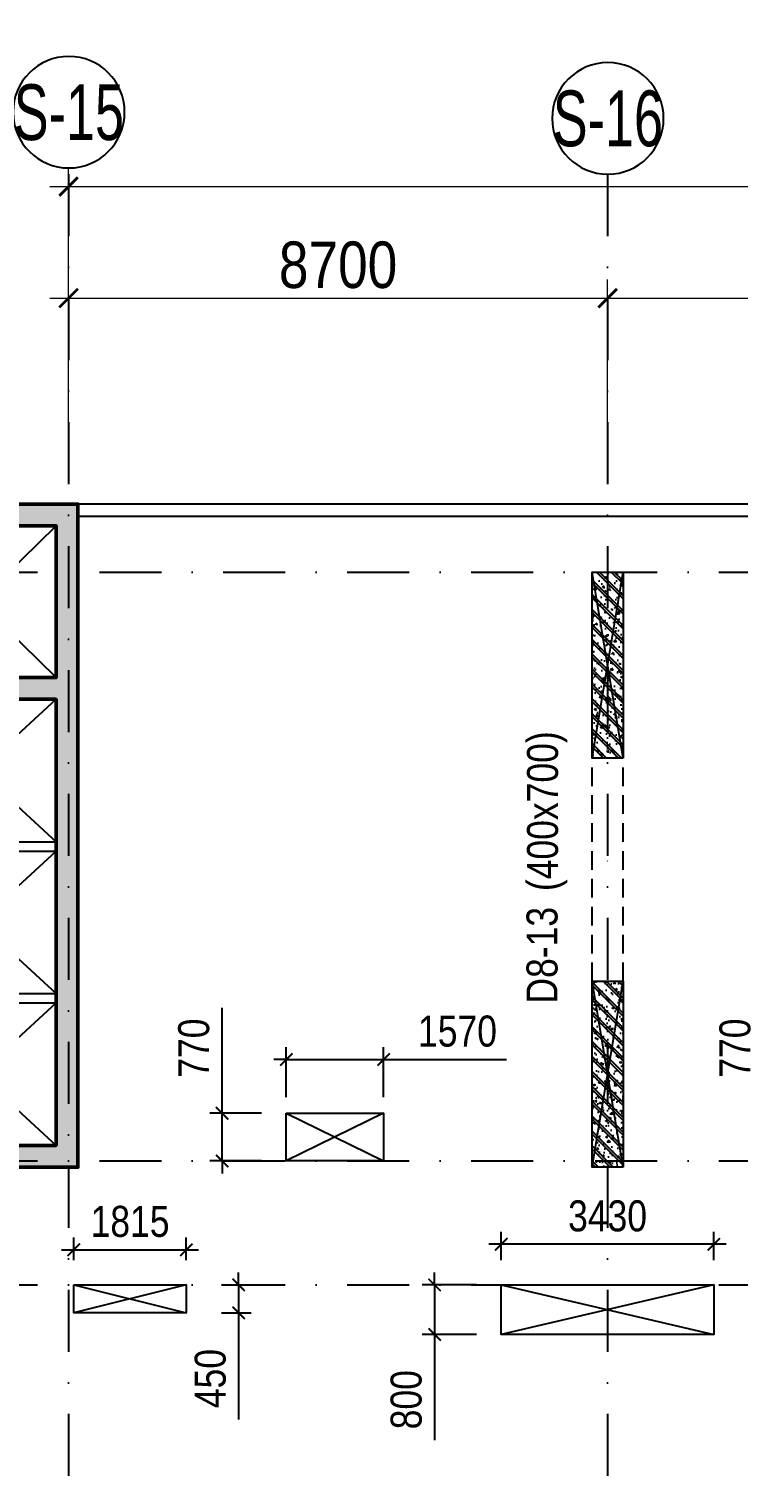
# Model space of a CAD drawing. Header units: millimetres. Extents: x -159515 to 1327256, y -225156 to 138737.
# Drawn here: x 107637 to 119089, y -26990 to -3796 of the extents above; entities that cross this region are included whole.
import ezdxf
from ezdxf.enums import TextEntityAlignment as Align

# ---------------------------------------------------------------- set-up
doc = ezdxf.new("R2010")
doc.units = ezdxf.units.MM
doc.header["$MEASUREMENT"] = 0
doc.linetypes.add('DASHDOT', pattern=[1, 0.5, -0.25, 0, -0.25])
doc.linetypes.add('DASHED', pattern=[4.5, 3, -1.5])
for name, color, linetype in [('AUDIT_I_220807103235-17', 50, 'Continuous'), ('ccu11-Khuat', 9, 'DASHED'), ('ccu11-Manh', 8, 'Continuous'), ('ccu11-Thay', 7, 'Continuous'), ('ccu12-Text', 31, 'Continuous'), ('KC2-DIM', 251, 'Continuous'), ('KT-Dim', 8, 'Continuous'), ('KT-Hatch', 251, 'Continuous'), ('KT-Luoi truc South Tower', 8, 'DASHDOT'), ('Xref_ST_MBDV Cot vach 30.7.2022|Xref_ST_MBDV Cot vach 30.7.2022|Xref_ST_MBDV Cot vach 30.7.2022|Xref_ST_MBDV Cot vach 30.7.2022|A-GRID-SYM', 50, 'Continuous'), ('Xref_ST_MBDV Cot vach 30.7.2022|Xref_ST_MBDV Cot vach 30.7.2022|Xref_ST_MBDV Cot vach 30.7.2022|Xref_ST_MBDV Cot vach 30.7.2022|KC-Betong', 6, 'Continuous')]:
    doc.layers.add(name, color=color, linetype=linetype)
for name, color, linetype, lineweight in [('ccu12-Tencaukien', 9, 'Continuous', 15), ('KT-Kich thuoc', 159, 'Continuous', 18), ('ST_MBDV Cot vach 220805$0$Xref_ST_MBDV Cot vach 30.7.2022$0$KT-Net cot vach', 6, 'Continuous', 50)]:
    doc.layers.add(name, color=color, linetype=linetype, lineweight=lineweight)
doc.styles.add('Arial Narrow', font='ARIALN.TTF')
doc.styles.add('HBA-Text', font='GOTHIC.TTF')
doc.dimstyles.new('ccu12-200', dxfattribs={"dimscale": 200, "dimtxt": 2.5, "dimasz": 1, "dimexe": 1, "dimexo": 2, "dimgap": 1, "dimtad": 1, "dimdec": 0, "dimrnd": 5, "dimdsep": 46, "dimtxsty": 'Arial Narrow', "dimblk": 'ARCHTICK', "dimcen": -1, "dimdle": 1, "dimclrd": 256, "dimclre": 256, "dimclrt": 3, "dimadec": 0, "dimazin": 2, "dimtfac": 0.1, "dimtdec": 0, "dimtmove": 0, "dimatfit": 1, "dimldrblk": 'ARCHTICK', "dimfxl": 1, "dimtvp": 0.833333, "dimtolj": 1, "dimtzin": 12, "dimarcsym": 0})
doc.dimstyles.new('CCU_1-300', dxfattribs={"dimscale": 300, "dimtxt": 2.5, "dimasz": 1, "dimexe": 1, "dimexo": 2, "dimgap": 0.5, "dimtad": 1, "dimdec": 0, "dimdsep": 46, "dimtxsty": 'Arial Narrow', "dimblk": 'ARCHTICK', "dimcen": -1, "dimdle": 1, "dimclrd": 256, "dimclre": 256, "dimclrt": 3, "dimadec": 0, "dimazin": 2, "dimtfac": 0.1, "dimtdec": 0, "dimtix": 1, "dimtmove": 2, "dimatfit": 1, "dimfxl": 1, "dimtvp": 0.833333, "dimtolj": 1, "dimtzin": 12, "dimarcsym": 0})

# ---------------------------------------------------------------- blocks, each defined once
blk = doc.blocks.new('_ArchTick')
at = {"color": 0, "const_width": 0.15}
blk.add_lwpolyline([(-0.5, -0.5), (0.5, 0.5)], dxfattribs=at)
blk = doc.blocks.new('*D406')
at = {"layer": 'Defpoints', "color": 0, "transparency": 16777216}
for p in [(-25223, 31492), (-33923, 28684, 0), (-25223, 28649, 0)]:
    blk.add_point(p, dxfattribs=at)
at = {"layer": 'KT-Kich thuoc', "lineweight": -2, "transparency": 16777216}
for p, q in [((-33923, 29284), (-33923, 31792)), ((-25223, 29249), (-25223, 31792)), ((-34223, 31492), (-24923, 31492))]:
    blk.add_line(p, q, dxfattribs=at)
at = {"layer": 'KT-Kich thuoc', "lineweight": -2, "transparency": 16777216, "xscale": 300, "yscale": 300, "zscale": 300, "rotation": 180}
blk.add_blockref('_ArchTick', (-33923, 31492), dxfattribs=at)
at = {"layer": 'KT-Kich thuoc', "lineweight": -2, "transparency": 16777216, "xscale": 300, "yscale": 300, "zscale": 300}
blk.add_blockref('_ArchTick', (-25223, 31492), dxfattribs=at)
at = {"layer": 'KT-Kich thuoc', "color": 3, "transparency": 16777216, "insert": (-29573, 32025), "char_height": 750, "attachment_point": 5, "style": 'Arial Narrow'}
blk.add_mtext('\\A1;8700', dxfattribs=at)
blk = doc.blocks.new('*D407')
at = {"layer": 'Defpoints', "color": 0, "transparency": 16777216}
for p in [(-16523, 31492), (-16523, 28791, 0), (-25223, 28649, 0)]:
    blk.add_point(p, dxfattribs=at)
at = {"layer": 'KT-Kich thuoc', "lineweight": -2, "transparency": 16777216}
for p, q in [((-25223, 29249), (-25223, 31792)), ((-16523, 29391), (-16523, 31792)), ((-25523, 31492), (-16223, 31492))]:
    blk.add_line(p, q, dxfattribs=at)
at = {"layer": 'KT-Kich thuoc', "lineweight": -2, "transparency": 16777216, "xscale": 300, "yscale": 300, "zscale": 300, "rotation": 180}
blk.add_blockref('_ArchTick', (-25223, 31492), dxfattribs=at)
at = {"layer": 'KT-Kich thuoc', "lineweight": -2, "transparency": 16777216, "xscale": 300, "yscale": 300, "zscale": 300}
blk.add_blockref('_ArchTick', (-16523, 31492), dxfattribs=at)
at = {"layer": 'KT-Kich thuoc', "color": 3, "transparency": 16777216, "insert": (-20873, 32025), "char_height": 750, "attachment_point": 5, "style": 'Arial Narrow'}
blk.add_mtext('\\A1;8700', dxfattribs=at)
blk = doc.blocks.new('*D410')
at = {"layer": 'Defpoints', "color": 0, "transparency": 16777216}
for p in [(-6323, 33292), (-33923, 28921), (-6323, 28921)]:
    blk.add_point(p, dxfattribs=at)
at = {"layer": 'KT-Kich thuoc', "lineweight": -2, "transparency": 16777216}
for p, q in [((-33923, 29521), (-33923, 33592)), ((-6323, 29521), (-6323, 33592)), ((-34223, 33292), (-6023, 33292))]:
    blk.add_line(p, q, dxfattribs=at)
at = {"layer": 'KT-Kich thuoc', "lineweight": -2, "transparency": 16777216, "xscale": 300, "yscale": 300, "zscale": 300, "rotation": 180}
blk.add_blockref('_ArchTick', (-33923, 33292), dxfattribs=at)
at = {"layer": 'KT-Kich thuoc', "lineweight": -2, "transparency": 16777216, "xscale": 300, "yscale": 300, "zscale": 300}
blk.add_blockref('_ArchTick', (-6323, 33292), dxfattribs=at)
at = {"layer": 'KT-Kich thuoc', "color": 3, "transparency": 16777216, "insert": (-20123, 33825), "char_height": 750, "attachment_point": 5, "style": 'Arial Narrow'}
blk.add_mtext('\\A1;27600', dxfattribs=at)
blk = doc.blocks.new('GRID-SYM-flat-73')
at = {"layer": 'Xref_ST_MBDV Cot vach 30.7.2022|Xref_ST_MBDV Cot vach 30.7.2022|Xref_ST_MBDV Cot vach 30.7.2022|Xref_ST_MBDV Cot vach 30.7.2022|A-GRID-SYM'}
blk.add_circle((0, 0, 0), 900, dxfattribs=at)
at = {"layer": 'Xref_ST_MBDV Cot vach 30.7.2022|Xref_ST_MBDV Cot vach 30.7.2022|Xref_ST_MBDV Cot vach 30.7.2022|Xref_ST_MBDV Cot vach 30.7.2022|A-GRID-SYM', "style": 'HBA-Text'}
blk.add_attdef('GRID', text='', height=900, rotation=359.6303, dxfattribs=at).set_placement((0, 0, 0), align=Align.MIDDLE_CENTER)
blk = doc.blocks.new('*D110')
at = {"layer": 'Defpoints', "color": 0, "transparency": 16777216}
for p in [(110179, -23497), (108364, -24064), (110179, -24064)]:
    blk.add_point(p, dxfattribs=at)
at = {"layer": 'KC2-DIM', "lineweight": -2, "transparency": 16777216}
for p, q in [((108364, -23664), (108364, -23297)), ((110179, -23664), (110179, -23297)), ((108164, -23497), (110379, -23497))]:
    blk.add_line(p, q, dxfattribs=at)
at = {"layer": 'KC2-DIM', "lineweight": -2, "transparency": 16777216, "xscale": 200, "yscale": 200, "zscale": 200, "rotation": 180}
blk.add_blockref('_ArchTick', (108364, -23497), dxfattribs=at)
at = {"layer": 'KC2-DIM', "lineweight": -2, "transparency": 16777216, "xscale": 200, "yscale": 200, "zscale": 200}
blk.add_blockref('_ArchTick', (110179, -23497), dxfattribs=at)
at = {"layer": 'KC2-DIM', "color": 3, "transparency": 16777216, "insert": (109272, -23042), "char_height": 500, "attachment_point": 5, "style": 'Arial Narrow'}
blk.add_mtext('\\A1;1815', dxfattribs=at)
blk = doc.blocks.new('*D111')
at = {"layer": 'Defpoints', "color": 0, "transparency": 16777216}
for p in [(110348, -24064), (110348, -24514), (111024, -24514)]:
    blk.add_point(p, dxfattribs=at)
at = {"layer": 'KC2-DIM', "lineweight": -2, "transparency": 16777216}
for p, q in [((111024, -24064), (111024, -23864)), ((110748, -24064), (111224, -24064)), ((111024, -24064), (111024, -24514)), ((110748, -24514), (111224, -24514)), ((111024, -24514), (111024, -26235))]:
    blk.add_line(p, q, dxfattribs=at)
at = {"layer": 'KC2-DIM', "lineweight": -2, "transparency": 16777216, "xscale": 200, "yscale": 200, "zscale": 200}
for p, rotation in [((111024, -24064), 270), ((111024, -24514), 90)]:
    blk.add_blockref('_ArchTick', p, dxfattribs=dict(at, rotation=rotation))
at = {"layer": 'KC2-DIM', "color": 3, "transparency": 16777216, "insert": (110569, -25575), "char_height": 500, "attachment_point": 5, "rotation": 90, "style": 'Arial Narrow'}
blk.add_mtext('\\A1;450', dxfattribs=at)
blk = doc.blocks.new('*D112')
at = {"layer": 'Defpoints', "color": 0, "transparency": 16777216}
for p in [(110758, -21294), (111794, -21294), (111794, -22064)]:
    blk.add_point(p, dxfattribs=at)
at = {"layer": 'KC2-DIM', "lineweight": -2, "transparency": 16777216}
for p, q in [((110758, -21294), (110758, -19593)), ((111394, -21294), (110558, -21294)), ((110758, -22064), (110758, -21294)), ((111394, -22064), (110558, -22064)), ((110758, -22064), (110758, -22264))]:
    blk.add_line(p, q, dxfattribs=at)
at = {"layer": 'KC2-DIM', "lineweight": -2, "transparency": 16777216, "xscale": 200, "yscale": 200, "zscale": 200}
for p, rotation in [((110758, -21294), 270), ((110758, -22064), 90)]:
    blk.add_blockref('_ArchTick', p, dxfattribs=dict(at, rotation=rotation))
at = {"layer": 'KC2-DIM', "color": 3, "transparency": 16777216, "insert": (110302, -20244), "char_height": 500, "attachment_point": 5, "rotation": 90, "style": 'Arial Narrow'}
blk.add_mtext('\\A1;770', dxfattribs=at)
blk = doc.blocks.new('*D113')
at = {"layer": 'Defpoints', "color": 0, "transparency": 16777216}
for p in [(113364, -20427), (111794, -21437), (113364, -21437)]:
    blk.add_point(p, dxfattribs=at)
at = {"layer": 'KC2-DIM', "lineweight": -2, "transparency": 16777216}
for p, q in [((111794, -21037), (111794, -20227)), ((113364, -21037), (113364, -20227)), ((111794, -20427), (111594, -20427)), ((111794, -20427), (113364, -20427)), ((113364, -20427), (115349, -20427))]:
    blk.add_line(p, q, dxfattribs=at)
at = {"layer": 'KC2-DIM', "lineweight": -2, "transparency": 16777216, "xscale": 200, "yscale": 200, "zscale": 200}
blk.add_blockref('_ArchTick', (111794, -20427), dxfattribs=at)
at = {"layer": 'KC2-DIM', "lineweight": -2, "transparency": 16777216, "xscale": 200, "yscale": 200, "zscale": 200, "rotation": 180}
blk.add_blockref('_ArchTick', (113364, -20427), dxfattribs=at)
at = {"layer": 'KC2-DIM', "color": 3, "transparency": 16777216, "insert": (114557, -19972), "char_height": 500, "attachment_point": 5, "style": 'Arial Narrow'}
blk.add_mtext('\\A1;1570', dxfattribs=at)
blk = doc.blocks.new('*D114')
at = {"layer": 'Defpoints', "color": 0, "transparency": 16777216}
for p in [(115264, -24064), (114187, -24864), (115264, -24864)]:
    blk.add_point(p, dxfattribs=at)
at = {"layer": 'KC2-DIM', "lineweight": -2, "transparency": 16777216}
for p, q in [((114187, -24064), (114187, -23864)), ((114864, -24064), (113987, -24064)), ((114187, -24064), (114187, -24864)), ((114864, -24864), (113987, -24864)), ((114187, -24864), (114187, -26569))]:
    blk.add_line(p, q, dxfattribs=at)
at = {"layer": 'KC2-DIM', "lineweight": -2, "transparency": 16777216, "xscale": 200, "yscale": 200, "zscale": 200}
for p, rotation in [((114187, -24064), 270), ((114187, -24864), 90)]:
    blk.add_blockref('_ArchTick', p, dxfattribs=dict(at, rotation=rotation))
at = {"layer": 'KC2-DIM', "color": 3, "transparency": 16777216, "insert": (113731, -25916), "char_height": 500, "attachment_point": 5, "rotation": 90, "style": 'Arial Narrow'}
blk.add_mtext('\\A1;800', dxfattribs=at)
blk = doc.blocks.new('*D115')
at = {"layer": 'Defpoints', "color": 0, "transparency": 16777216}
for p in [(115264, -23408), (115264, -24064), (118694, -24064)]:
    blk.add_point(p, dxfattribs=at)
at = {"layer": 'KC2-DIM', "lineweight": -2, "transparency": 16777216}
for p, q in [((118894, -23408), (115064, -23408)), ((115264, -23664), (115264, -23208)), ((118694, -23664), (118694, -23208))]:
    blk.add_line(p, q, dxfattribs=at)
at = {"layer": 'KC2-DIM', "lineweight": -2, "transparency": 16777216, "xscale": 200, "yscale": 200, "zscale": 200}
for p, rotation in [((115264, -23408), 180.0000000626187), ((118694, -23408), 6.261863028100834e-08)]:
    blk.add_blockref('_ArchTick', p, dxfattribs=dict(at, rotation=rotation))
at = {"layer": 'KC2-DIM', "color": 3, "transparency": 16777216, "insert": (116979, -22953), "char_height": 500, "attachment_point": 5, "rotation": 0, "style": 'Arial Narrow'}
blk.add_mtext('\\A1;3430', dxfattribs=at)
blk = doc.blocks.new('*D117')
at = {"layer": 'Defpoints', "color": 0, "transparency": 16777216}
for p in [(119493, -21294), (120594, -21294), (120594, -22064)]:
    blk.add_point(p, dxfattribs=at)
at = {"layer": 'KC2-DIM', "lineweight": -2, "transparency": 16777216}
for p, q in [((119493, -21294), (119493, -19593)), ((120194, -21294), (119293, -21294)), ((119493, -22064), (119493, -21294)), ((120194, -22064), (119293, -22064)), ((119493, -22064), (119493, -22264))]:
    blk.add_line(p, q, dxfattribs=at)
at = {"layer": 'KC2-DIM', "lineweight": -2, "transparency": 16777216, "xscale": 200, "yscale": 200, "zscale": 200}
for p, rotation in [((119493, -21294), 270), ((119493, -22064), 90)]:
    blk.add_blockref('_ArchTick', p, dxfattribs=dict(at, rotation=rotation))
at = {"layer": 'KC2-DIM', "color": 3, "transparency": 16777216, "insert": (119038, -20244), "char_height": 500, "attachment_point": 5, "rotation": 90, "style": 'Arial Narrow'}
blk.add_mtext('\\A1;770', dxfattribs=at)
blk = doc.blocks.new('*U950')
h = blk.add_hatch()
h.set_pattern_fill('VATLIEU04', color=250, scale=40, style=0, pattern_type=2)
h.set_pattern_definition([(50, (-450, 3050), (286.904, -25.101), [30, -330]), (355, (-450, 3050), (-55.5, 300.877), [24, -264]), (100.451, (-426.1, 3047.9), (231.404, 275.776), [25.496, -280.457]), (46.184, (-450, 3130), (426.896, -66.208), [45, -495]), (96.636, (-414.43, 3124.5), (373.865, 389.647), [38.244, -420.685]), (351.184, (-450, 3130), (373.865, 389.65), [36, -396]), (21, (-410, 3110), (238.763, -161.048), [30, -330]), (326, (-410, 3110), (97.326, 290.06), [24, -264]), (71.451, (-390.1, 3096.58), (336.09, 129.012), [25.496, -280.457]), (37.5, (-450, 3050), (4.864, 133.1575), [0, -260.8, 0, -268, 0, -265]), (7.5, (-450, 3050), (105.228, 157.7647), [0, -152.8, 0, -254.8, 0, -101]), (327.5, (-539.2, 3050), (213.529, -9.022), [0, -100, 0, -312, 0, -414]), (317.5, (-579.2, 3050), (233.274, 40.042), [0, -130, 0, -207.2, 0, -294]), (45, (-450, 3050), (-120.208, 120.208), []), (45, (-450, 3099), (-120.208, 120.208), [])])
h.paths.add_polyline_path([(-475, -475), (25, -475), (25, 2525), (-475, 2525)])
at = {"color": 6, "ltscale": 0.25}
blk.add_lwpolyline([(-475, -475), (25, -475), (25, 2525), (-475, 2525)], close=True, dxfattribs=at)
at = {"layer": 'Defpoints', "linetype": 'ByBlock', "ltscale": 30}
for p, q in [((25, -475), (-475, 2525)), ((-475, -475), (25, 2525))]:
    blk.add_line(p, q, dxfattribs=at)
blk = doc.blocks.new('MBC-T8')
at = {"layer": 'Xref_ST_MBDV Cot vach 30.7.2022|Xref_ST_MBDV Cot vach 30.7.2022|Xref_ST_MBDV Cot vach 30.7.2022|Xref_ST_MBDV Cot vach 30.7.2022|KC-Betong', "linetype": 'ByBlock', "xscale": -1, "rotation": 359.9999999999985}
for p in [(-475, 7075), (-475, 475)]:
    blk.add_blockref('*U950', p, dxfattribs=at)
blk = doc.blocks.new('MBCV-T8')
at = {"layer": 'KT-Hatch'}
h = blk.add_hatch(dxfattribs=at)
h.set_pattern_fill('BTCT', color=256, scale=30)
h.set_pattern_definition([(50, (55874.38, -33304.02), (215.17805, -18.82564), [22.5, -247.5]), (355, (55874.38, -33304.02), (-41.6254, 225.6576), [18, -198]), (100.4514, (55892.31, -33305.6), (173.5528, 206.8319), [19.1221, -210.3426]), (46.1842, (55874.38, -33244.02), (320.1723, -49.6557), [33.75, -371.25]), (96.6356, (55901.06, -33248.16), (280.3988, 292.2354), [28.683, -315.514]), (351.1842, (55874.38, -33244.02), (280.3986, 292.2356), [27, -297]), (21, (55904.38, -33259.02), (179.0721, -120.78567), [22.5, -247.5]), (326, (55904.38, -33259.02), (72.9946, 217.545), [18, -198]), (71.4514, (55919.3, -33269.09), (252.0668, 96.75915), [19.1221, -210.3426]), (37.5, (55874.38, -33304.024), (3.64796, 99.86816), [0, -195.6, 0, -201, 0, -198.75]), (7.5, (55874.38, -33304.02), (78.92086, 118.32351), [0, -114.6, 0, -191.1, 0, -75.75]), (327.5, (55807.48, -33304.02), (160.14673, -6.76646), [0, -75, 0, -234, 0, -310.5]), (317.5, (55777.48, -33304.02), (174.95585, 30.0315), [0, -97.5, 0, -155.4, 0, -220.5]), (45, (55874.38, -33304.02), (-79.54951, 79.54951), []), (45, (55927.41, -33304.02), (-79.54951, 79.54951), [])])
h.paths.add_polyline_path([(18951, -13684), (19251, -13684), (19251, -12534), (18951, -12534)], flags=17)
h.paths.add_polyline_path([(19251, -10084), (18951, -10084), (18951, -11234), (19251, -11234)], flags=17)
h.paths.add_polyline_path([(18951, -8784), (19251, -8784), (19251, -8284), (21751, -8284), (21751, -15484), (19251, -15484), (19251, -14984), (18951, -14984), (18951, -15834), (22101, -15834), (22101, -5134), (18951, -5134), (18951, -6059), (19251, -6059), (19251, -5484), (21751, -5484), (21751, -7934), (19251, -7934), (19251, -7359), (18951, -7359)])
h.paths.add_polyline_path([(15651, -15484), (13151, -15484), (13151, -8284), (15651, -8284), (15651, -8784), (15951, -8784), (15951, -7934), (12801, -7934), (12801, -15834), (15951, -15834), (15951, -14984), (15651, -14984)])
h.paths.add_polyline_path([(15651, -13684), (15951, -13684), (15951, -12534), (15651, -12534)], flags=17)
h.paths.add_polyline_path([(15651, -11234), (15951, -11234), (15951, -10084), (15651, -10084)], flags=17)
at = {"ltscale": 0.5, "elevation": 0}
for points in [[(19251, -10584), (21751, -10584)], [(19251, -10734), (21751, -10734)], [(19251, -13034), (21751, -13034)], [(19251, -13184), (21751, -13184)]]:
    blk.add_lwpolyline(points, dxfattribs=at)
at = {"layer": 'ccu11-Manh', "elevation": 0}
for points in [[(19251, -5484), (21751, -7934)], [(19251, -7934), (21751, -5484)], [(19251, -8284), (21751, -10584)], [(19251, -10584), (21751, -8284)], [(19251, -10734), (21751, -13034)], [(19251, -13034), (21751, -10734)], [(19251, -13184), (21751, -15484)], [(19251, -15484), (21751, -13184)]]:
    blk.add_lwpolyline(points, dxfattribs=at)
at = {"layer": 'ST_MBDV Cot vach 220805$0$Xref_ST_MBDV Cot vach 30.7.2022$0$KT-Net cot vach', "elevation": 0}
blk.add_lwpolyline([(18951, -6059), (18951, -5134), (22101, -5134), (22101, -15834), (18951, -15834), (18951, -14984), (19251, -14984), (19251, -15484), (21751, -15484), (21751, -8284), (19251, -8284), (19251, -8784), (18951, -8784), (18951, -7359), (19251, -7359), (19251, -7934), (21751, -7934), (21751, -5484), (19251, -5484), (19251, -6059)], close=True, dxfattribs=at)
blk.add_blockref('MBC-T8', (30901, -15834, 0))
blk = doc.blocks.new('MBKC-T10-T20')
for points in [[(-26322, 27524), (-26323, 27523), (-28912, 34887, 0.338337), (-32785, 36423), (-62221, 26268, 0.459457), (-64261, 21119), (-55492, 6792, 0.279689), (-50526, 5761), (-27809, 13599, 0.204279), (-27743, 13720), (-27519, 14750, -0.275412), (-26791, 15550), (-22379, 17068, -0.414195), (-21217, 16504), (-12888, -7587, 0.319754), (-8068, -11021), (37069, -11021, 0.36531), (42035, -6710, 0.102434), (42026, -5088), (39585, 6383, 0.132611), (38119, 9181, 0.066499), (36987, 10096, 0.137615), (34907, 10679), (9263, 10679)], [(37383, 9579, 0.028724), (36883, 9925, 0.137615), (34907, 10479), (9263, 10479)]]:
    blk.add_lwpolyline(points, format="xyb")
at = {"layer": 'ccu11-Khuat', "ltscale": 100}
for p, q in [((17563, 2979), (17563, 6579)), ((18063, 2979), (18063, 6579))]:
    blk.add_line(p, q, dxfattribs=at)
at = {"layer": 'ccu11-Manh'}
for p, q in [((12628, 849), (14198, 79)), ((14198, 849), (12628, 79)), ((9198, -1921), (11013, -2371)), ((11013, -1921), (9198, -2371)), ((16098, -1921), (19528, -2721)), ((19528, -1921), (16098, -2721))]:
    blk.add_line(p, q, dxfattribs=at)
at = {"layer": 'ccu11-Thay'}
for points in [[(12628, 849), (14198, 849), (14198, 79), (12628, 79), (12628, 849)], [(9198, -1921), (11013, -1921), (11013, -2371), (9198, -2371), (9198, -1921)], [(16098, -1921), (19528, -1921), (19528, -2721), (16098, -2721), (16098, -1921)]]:
    blk.add_lwpolyline(points, dxfattribs=at)
blk.add_blockref('MBCV-T8', (-12838, 15813, 0))
blk = doc.blocks.new('*U192')
at = {"layer": 'ccu12-Tencaukien', "color": 8, "ltscale": 10000}
blk.add_line((361, -155), (354, -155), dxfattribs=at)
at = {"layer": 'ccu12-Text', "color": 2, "style": 'Arial Narrow', "width": 0.8}
blk.add_attdef('SH', text='', height=300, dxfattribs=at).set_placement((276, 6), align=Align.BOTTOM_RIGHT)
at = {"layer": 'ccu12-Text', "color": 31, "style": 'Arial Narrow', "width": 0.8}
for tag, p in [('(', (508, -75)), (')', (963, -75)), ('KT', (633, -75))]:
    blk.add_attdef(tag, text='', height=250, dxfattribs=at).set_placement(p, align=Align.BOTTOM_LEFT)
blk = doc.blocks.new('Asix South Tower')
at = {"layer": 'KT-Luoi truc South Tower', "ltscale": 2000}
for p, q in [((-33923, 33491.9), (-33923, -4459.1)), ((-25223, 33491.9), (-25223, -4459.1)), ((-49426.2, 27070.4), (10118.8, 27070.4)), ((-49426.2, 17570.4), (10118.8, 17570.4)), ((-49426.2, 15570.4), (10118.8, 15570.4))]:
    blk.add_line(p, q, dxfattribs=at)
at = {"layer": 'KT-Dim'}
ref = blk.add_blockref('GRID-SYM-flat-73', (-33917.9, 34491.9, 0), dxfattribs=dict(at, xscale=-1, rotation=179.6748020054017))
ref.add_attrib('GRID', 'S-15', dxfattribs={"layer": 'AUDIT_I_220807103235-17', "height": 900, "style": 'HBA-Text', "width": 0.7}).set_placement((-33917.9, 34491.9, 0), align=Align.MIDDLE_CENTER)
ref = blk.add_blockref('GRID-SYM-flat-73', (-25217.9, 34391.9, 0), dxfattribs=dict(at, xscale=-1, rotation=179.6748020054017))
ref.add_attrib('GRID', 'S-16', dxfattribs={"layer": 'AUDIT_I_220807103235-17', "height": 900, "style": 'HBA-Text', "width": 0.7}).set_placement((-25217.9, 34391.9, 0), align=Align.MIDDLE_CENTER)
at = {"layer": 'KT-Kich thuoc'}
for base, p1, p2, picture, middle in [((-6323, 33291.9), (-33923, 28921.3), (-6323, 28921.3), '*D410', (-20123, 33824.8)), ((-25223, 31491.9), (-33923, 28684.3, 0), (-25223, 28648.7, 0), '*D406', (-29573, 32024.8)), ((-16523, 31491.9), (-25223, 28648.7, 0), (-16523, 28791, 0), '*D407', (-20873, 32024.8))]:
    dim = blk.add_linear_dim(base=base, p1=p1, p2=p2, dimstyle='CCU_1-300', dxfattribs=at)
    dim.commit()
    dim.dimension.update_dxf_attribs({"geometry": picture, "text_midpoint": middle})

msp = doc.modelspace()

# ---------------------------------------------------------------- block references
msp.add_blockref('MBKC-T10-T20', (99166.2, -22143.4))
at = {"layer": 'ccu12-Tencaukien', "extrusion": (9.79924e-07, 4.38813e-07, 1)}
ref = msp.add_blockref('*U192', (116486.1, -17736.1, 0.1), dxfattribs=dict(at, xscale=1.815893337873055, yscale=1.815893337873055, zscale=1.815893337873055, rotation=69.5369337144434))
ref.add_attrib('KT', '(400x700)', dxfattribs={"color": 31, "extrusion": (9.79924e-07, 4.38813e-07, 1), "height": 500, "rotation": 90, "style": 'Arial Narrow'}).set_placement((116329.7, -17710.2, 0.1), align=Align.BOTTOM_LEFT)
ref.add_attrib('SH', 'D8-13', dxfattribs={"color": 2, "extrusion": (9.79924e-07, 4.38813e-07, 1), "height": 500, "rotation": 90, "style": 'Arial Narrow'}).set_placement((116320.8, -17965.2, 0.1), align=Align.BOTTOM_RIGHT)
at = {"layer": 'KT-Kich thuoc'}
msp.add_blockref('Asix South Tower', (142202.4, -39634.4), dxfattribs=at)

# ---------------------------------------------------------------- dimensions: what is measured, and where the dimension line sits
at = {"layer": 'KC2-DIM'}
for p1, p2, distance, picture, middle in [((111794.4, -22063.9), (111794.4, -21294.1), 1036.7, '*D112', (110302.4, -20243.6)), ((111794.4, -21437), (113364.4, -21437), 1009.5, '*D113', (114556.7, -19972.1)), ((120594.4, -22063.9), (120594.4, -21294.1), 1101.5, '*D117', (119037.6, -20243.6)), ((108364.4, -24064.1), (110179.4, -24064.1), 566.9, '*D110', (109271.9, -23042)), ((118694.4, -24064.1), (115264.4, -24064.1), -656.1, '*D115', (116979.4, -22952.8)), ((110348.2, -24064.1), (110348.2, -24514.1), 676.1, '*D111', (110569, -25574.6)), ((115264.4, -24064.1), (115264.4, -24864.1), -1077.6, '*D114', (113731.5, -25916.4))]:
    dim = msp.add_aligned_dim(p1=p1, p2=p2, distance=distance, dimstyle='ccu12-200', override={"dimzin": 0}, dxfattribs=at)
    dim.commit()
    dim.dimension.update_dxf_attribs({"geometry": picture, "text_midpoint": middle})

doc.saveas('drawing.dxf')
